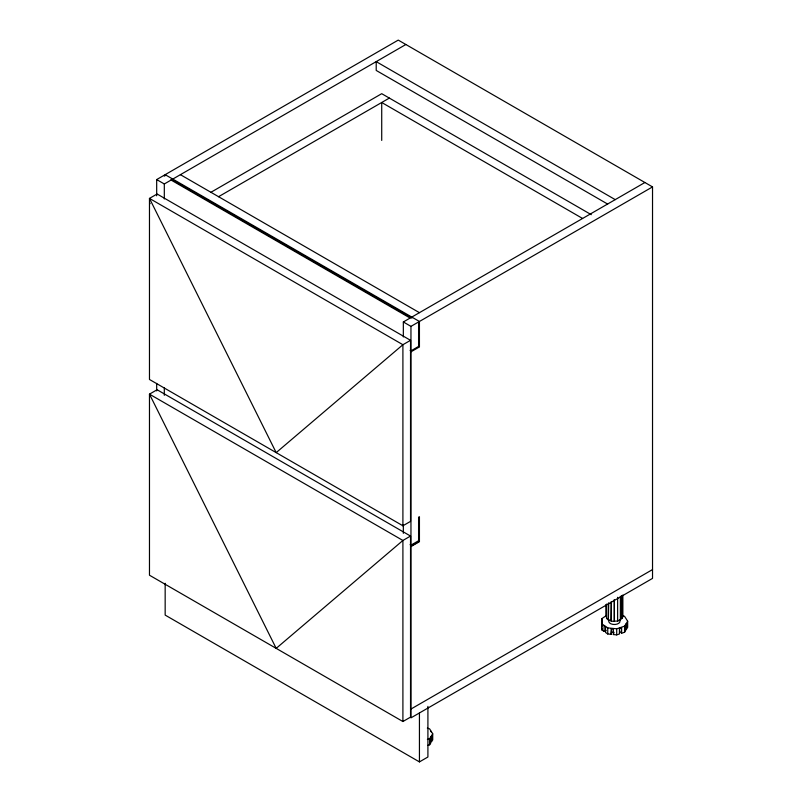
<?xml version="1.0" encoding="UTF-8"?>
<svg xmlns="http://www.w3.org/2000/svg" width="802" height="802" viewBox="0 0 802 802"><rect width="100%" height="100%" fill="white"/><g stroke="black" fill="none" stroke-linecap="round" stroke-linejoin="round"><path stroke-width="1.2" d="M606.122 630.492L604.096 631.475L604.096 625.851L605.56 626.853L605.56 632.467L607.756 633.981L611.114 634.322L611.796 628.698M622.292 615.555L624.547 616.297L627.665 621.229L627.665 627.314L626.502 629.169L626.502 623.555L625.73 624.778L625.73 630.402L624.568 632.247L621.62 633.239L621.62 627.615L619.435 628.347L619.435 633.971L616.708 634.883L613.35 634.542L614.031 632.287L611.796 632.066M620.377 596.247L620.377 620.016L619.906 619.836L622.212 618.432L622.863 616.558L622.863 595.024M427.807 745.409L429.631 744.797L429.631 738.712L432.719 733.78L429.601 728.848L427.346 728.106M429.631 744.797L430.784 742.953L430.784 737.329L431.556 736.106L431.556 741.72L432.719 739.865L432.719 733.78M624.568 632.247L624.568 626.161L627.665 621.229M606.543 604.076L606.543 618.432L608.387 620.016L608.698 602.994M611.134 601.941L611.134 621.079L611.445 601.67M604.096 631.475L601.901 629.961L601.891 618.633L605.771 615.946M156.681 195.818L156.681 179.568L398.243 40.1L652.527 186.906L652.527 578.392L410.955 717.86L410.955 326.374L652.527 186.906M164.31 176.139L165.162 175.648M156.681 179.568L164.31 183.969L405.872 44.501M210.906 192.3L381.722 93.684L591.295 214.685M218.535 196.711L389.341 98.085M403.336 336.97L403.336 321.963L644.898 182.505M419.436 322.454L418.584 322.945L418.584 347.416M410.534 340.319L402.905 344.72L276.189 452.629L149.473 198.405L157.102 194.004L410.534 340.319L410.534 521.38L402.905 525.781L149.473 379.466L149.473 198.405L402.905 344.72L402.905 525.781M419.436 345.943L410.955 350.875L410.113 350.384M410.955 351.817L419.436 346.925L419.436 321.482L165.162 174.676M410.534 536.057L402.905 540.468L276.189 648.367L149.473 394.153L157.102 389.742L410.534 536.057L410.534 717.128L402.905 721.529L149.473 575.214L149.473 394.153L402.905 540.468L402.905 721.529M418.584 540.748L410.955 545.149L410.113 544.658M410.955 546.092L419.436 541.2M410.955 546.583L419.436 541.691L419.436 516.729L418.584 517.22L418.584 541.691M410.955 709.048L652.527 569.58M165.162 583.285L165.162 615.094L419.436 761.9L427.907 757.008L427.917 706.372M614.272 599.595L614.272 621.139L617.63 621.079L620.377 620.016M601.891 618.633L601.901 623.876L607.756 627.886L616.708 628.798L624.568 626.161M427.376 739.464L429.631 738.712M606.452 616.497L605.901 616.558L605.901 604.598M606.543 618.432L607.104 618.372M622.312 616.618L622.863 616.558M611.134 621.079L614.382 621.45L614.382 599.916M608.698 619.745L611.445 620.808M615.224 199.628L376.208 61.634L376.208 70.436L607.655 204.069M582.583 218.465L381.722 102.496L381.722 140.42M180.41 174.676L419.436 312.67M171.648 179.397L411.857 318.083M170.806 179.889L409.932 317.943M403.336 321.963L410.955 326.374M621.62 633.239L619.635 631.264L619.635 627.886M430.774 731.173L431.546 732.396M601.891 624.718L601.891 626.683M601.901 627.996L601.901 629.961M622.212 595.696L622.212 618.432M621.75 595.736L621.75 618.252M617.63 597.31L617.63 621.079M616.708 628.798L616.708 634.883M613.35 634.542L613.35 628.918L611.114 628.698L611.114 634.322M608.387 603.274L608.387 620.016M607.756 627.886L607.756 633.981M419.436 712.968L419.436 761.9M403.336 524.558L403.336 533.32M164.31 183.969L164.31 198.976M164.31 387.817L164.31 395.316M156.681 383.406L156.681 390.915M150.034 203.197L150.034 203.698M619.274 619.605A5.654 3.268 0 0 1 615.114 624.477A5.654 3.268 0 0 1 608.918 620.397"/></g></svg>
